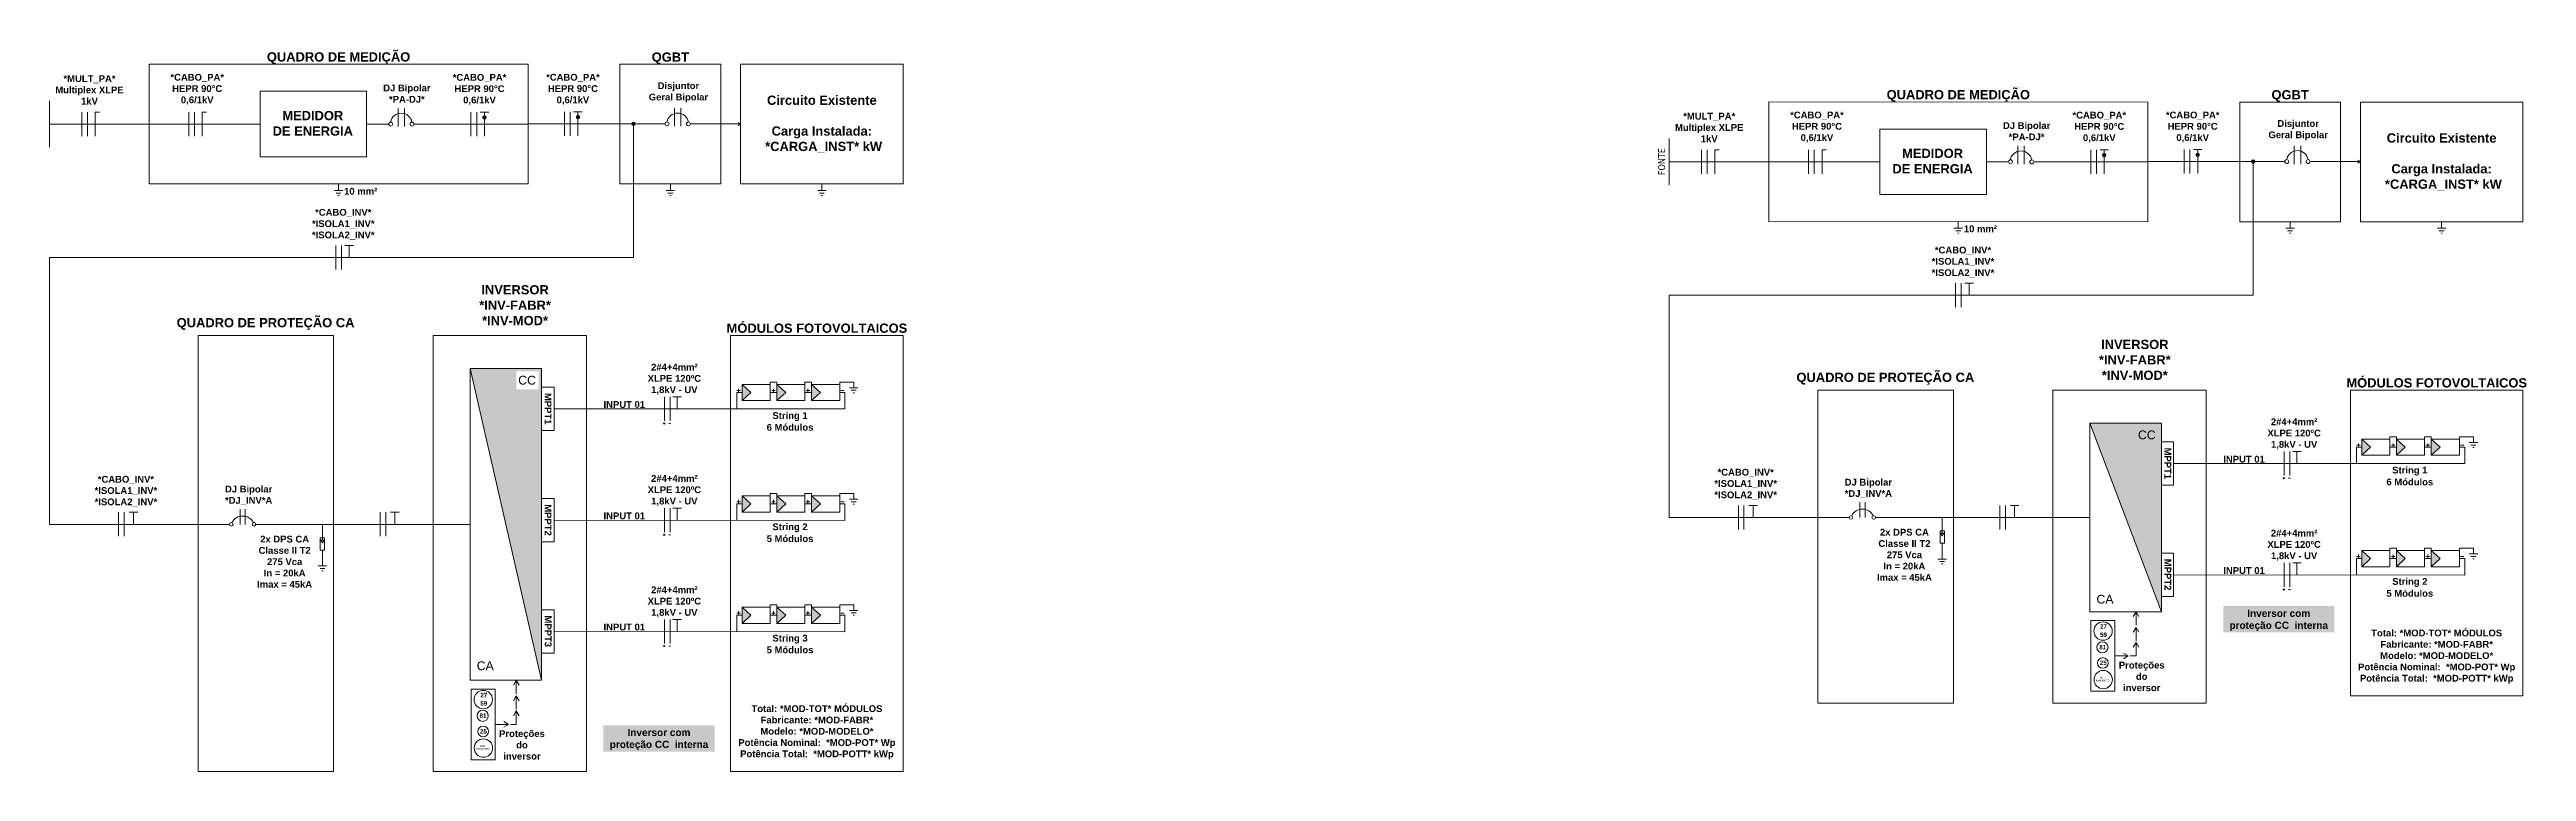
# Model space of a CAD drawing. Header units: millimetres. Extents: x 3949 to 5857, y -2161 to -943.
# Drawn here: x 4400.4 to 4573, y -1857.9 to -1807.6 of the extents above; entities that cross this region are included whole.
import ezdxf

# ---------------------------------------------------------------- set-up
doc = ezdxf.new("R2010")
doc.units = ezdxf.units.MM
doc.layers.add('DESENHO', color=7, linetype='Continuous', lineweight=0)
doc.styles.add('Annotative', font='arial.ttf')
doc.styles.add('PDF Arial', font='arial.ttf')
doc.styles.add('PDF Arial Bold', font='arialbd.ttf')
doc.styles.get("Standard").update_dxf_attribs({"font": 'arial.ttf'})

msp = doc.modelspace()

# ---------------------------------------------------------------- hatches: boundary and pattern name
at = {"layer": 'DESENHO', "lineweight": 0}
h = msp.add_hatch(color=256, dxfattribs=at)
h.dxf.hatch_style = 1
h.paths.add_polyline_path([(4430.68, -1812.21, 0.414214), (4430.56, -1812.34, 0.414214), (4430.68, -1812.46)])
h.paths.add_polyline_path([(4430.81, -1812.34, 0.414214), (4430.68, -1812.21), (4430.68, -1812.46, 0.414214)])
h = msp.add_hatch(color=256, dxfattribs=at)
h.dxf.hatch_style = 1
h.paths.add_polyline_path([(4437.2, -1812.19, 0.414214), (4437.07, -1812.31, 0.414214), (4437.2, -1812.44)])
h.paths.add_polyline_path([(4437.32, -1812.31, 0.414214), (4437.2, -1812.19), (4437.2, -1812.44, 0.414214)])
h = msp.add_hatch(color=256, dxfattribs=at)
h.dxf.hatch_style = 1
h.paths.add_polyline_path([(4441.2, -1812.78, 0.414214), (4441.07, -1812.65), (4441.07, -1812.9, 0.414214)])
h.paths.add_polyline_path([(4441.07, -1812.65, 0.414214), (4440.95, -1812.78, 0.414214), (4441.07, -1812.9)])
h = msp.add_hatch(color=256, dxfattribs=at)
h.dxf.hatch_style = 1
h.paths.add_polyline_path([(4543.59, -1814.84, 0.414214), (4543.47, -1814.96, 0.414214), (4543.59, -1815.09)])
h.paths.add_polyline_path([(4543.72, -1814.96, 0.414214), (4543.59, -1814.84), (4543.59, -1815.09, 0.414214)])
h = msp.add_hatch(color=256, dxfattribs=at)
h.dxf.hatch_style = 1
h.paths.add_polyline_path([(4550.11, -1814.82, 0.414214), (4549.98, -1814.94, 0.414214), (4550.11, -1815.07)])
h.paths.add_polyline_path([(4550.23, -1814.94, 0.414214), (4550.11, -1814.82), (4550.11, -1815.07, 0.414214)])
h = msp.add_hatch(color=256, dxfattribs=at)
h.dxf.hatch_style = 1
h.paths.add_polyline_path([(4554.11, -1815.41, 0.414214), (4553.98, -1815.28), (4553.98, -1815.53, 0.414214)])
h.paths.add_polyline_path([(4553.98, -1815.28, 0.414214), (4553.86, -1815.41, 0.414214), (4553.98, -1815.53)])
h = msp.add_hatch(color=256, dxfattribs=at)
h.dxf.hatch_style = 1
h.paths.add_polyline_path([(4434.67, -1829.83), (4429.68, -1829.83), (4434.67, -1851.55)])
h.paths.add_polyline_path([(4432.91, -1831.28), (4434.45, -1831.28), (4434.45, -1830.02), (4432.91, -1830.02)], flags=16)
h = msp.add_hatch(color=7, dxfattribs=at)
h.dxf.hatch_style = 1
h.paths.add_polyline_path([(4451.07, -1830.95), (4451.07, -1832.07), (4451.68, -1831.51)])
h.paths.add_polyline_path([(4448.64, -1830.95), (4448.64, -1832.07), (4449.25, -1831.51)])
h.paths.add_polyline_path([(4453.47, -1832.07), (4454.1, -1831.51), (4453.47, -1830.95)])
h = msp.add_hatch(color=256, dxfattribs=at)
h.dxf.hatch_style = 1
h.paths.add_polyline_path([(4547.58, -1833.63), (4542.59, -1833.63), (4547.58, -1846.78)])
h.paths.add_polyline_path([(4545.82, -1835.09), (4547.36, -1835.09), (4547.36, -1833.83), (4545.82, -1833.83)], flags=24)
h = msp.add_hatch(color=7, dxfattribs=at)
h.dxf.hatch_style = 1
h.paths.add_polyline_path([(4563.97, -1834.75), (4563.97, -1835.88), (4564.58, -1835.32)])
h.paths.add_polyline_path([(4561.55, -1834.75), (4561.55, -1835.88), (4562.16, -1835.32)])
h.paths.add_polyline_path([(4566.38, -1835.88), (4567.01, -1835.32), (4566.38, -1834.75)])
h = msp.add_hatch(color=7, dxfattribs=at)
h.dxf.hatch_style = 1
h.paths.add_polyline_path([(4451.07, -1838.7), (4451.07, -1839.83), (4451.68, -1839.27)])
h.paths.add_polyline_path([(4448.64, -1838.7), (4448.64, -1839.83), (4449.25, -1839.27)])
h.paths.add_polyline_path([(4453.47, -1839.83), (4454.1, -1839.27), (4453.47, -1838.7)])
h = msp.add_hatch(color=7, dxfattribs=at)
h.dxf.hatch_style = 1
h.paths.add_polyline_path([(4563.97, -1842.51), (4563.97, -1843.64), (4564.58, -1843.07)])
h.paths.add_polyline_path([(4561.55, -1842.51), (4561.55, -1843.64), (4562.16, -1843.07)])
h.paths.add_polyline_path([(4566.38, -1843.64), (4567.01, -1843.07), (4566.38, -1842.51)])
h = msp.add_hatch(color=7, dxfattribs=at)
h.dxf.hatch_style = 1
h.paths.add_polyline_path([(4451.07, -1846.46), (4451.07, -1847.59), (4451.68, -1847.02)])
h.paths.add_polyline_path([(4448.64, -1846.46), (4448.64, -1847.59), (4449.25, -1847.02)])
h.paths.add_polyline_path([(4453.47, -1847.59), (4454.1, -1847.02), (4453.47, -1846.46)])

# ---------------------------------------------------------------- linework, layer by layer
for p, q in [((4400.36, -1814.41), (4400.36, -1811.18)), ((4402.62, -1813.63), (4402.62, -1811.96)), ((4403.01, -1813.63), (4403.01, -1811.96)), ((4403.55, -1813.63), (4403.55, -1811.96)), ((4403.55, -1811.96), (4403.85, -1811.96)), ((4410.07, -1813.63), (4410.07, -1811.96)), ((4410.47, -1813.63), (4410.47, -1811.96)), ((4411.01, -1813.63), (4411.01, -1811.96)), ((4411.01, -1811.96), (4411.31, -1811.96)), ((4424.66, -1812.96), (4424.66, -1811.7)), ((4425.11, -1812.96), (4425.11, -1811.7)), ((4429.74, -1813.64), (4429.74, -1811.97)), ((4430.14, -1813.64), (4430.14, -1811.97)), ((4430.39, -1811.97), (4430.68, -1811.97)), ((4430.68, -1813.64), (4430.68, -1811.97)), ((4430.68, -1811.97), (4430.98, -1811.97)), ((4436.26, -1813.61), (4436.26, -1811.94)), ((4436.65, -1813.61), (4436.65, -1811.94)), ((4436.9, -1811.94), (4437.2, -1811.94)), ((4437.2, -1813.61), (4437.2, -1811.94)), ((4437.2, -1811.94), (4437.49, -1811.94)), ((4443.92, -1812.95), (4443.92, -1811.68)), ((4444.38, -1812.95), (4444.38, -1811.68)), ((4448.54, -1812.78), (4448.37, -1812.68)), ((4448.37, -1812.89), (4448.54, -1812.78)), ((4513.27, -1817.04), (4513.27, -1813.81)), ((4515.53, -1816.26), (4515.53, -1814.59)), ((4515.92, -1816.26), (4515.92, -1814.59)), ((4516.46, -1816.26), (4516.46, -1814.59)), ((4516.46, -1814.59), (4516.76, -1814.59)), ((4522.98, -1816.26), (4522.98, -1814.59)), ((4523.38, -1816.26), (4523.38, -1814.59)), ((4523.92, -1816.26), (4523.92, -1814.59)), ((4523.92, -1814.59), (4524.22, -1814.59)), ((4537.57, -1815.59), (4537.57, -1814.32)), ((4538.02, -1815.59), (4538.02, -1814.32)), ((4542.65, -1816.26), (4542.65, -1814.59)), ((4543.05, -1816.26), (4543.05, -1814.59)), ((4543.3, -1814.59), (4543.59, -1814.59)), ((4543.59, -1816.26), (4543.59, -1814.59)), ((4543.59, -1814.59), (4543.89, -1814.59)), ((4549.17, -1816.24), (4549.17, -1814.57)), ((4549.56, -1816.24), (4549.56, -1814.57)), ((4549.81, -1814.57), (4550.11, -1814.57)), ((4550.11, -1816.24), (4550.11, -1814.57)), ((4550.11, -1814.57), (4550.4, -1814.57)), ((4556.83, -1815.58), (4556.83, -1814.31)), ((4557.29, -1815.58), (4557.29, -1814.31)), ((4561.45, -1815.41), (4561.28, -1815.3)), ((4561.28, -1815.51), (4561.45, -1815.41)), ((4420.32, -1822.92), (4420.32, -1821.26)), ((4420.72, -1822.92), (4420.72, -1821.26)), ((4420.96, -1821.26), (4421.26, -1821.26)), ((4421.26, -1822.09), (4421.26, -1821.26)), ((4421.26, -1821.26), (4421.56, -1821.26)), ((4533.23, -1825.55), (4533.23, -1823.88)), ((4533.63, -1825.55), (4533.63, -1823.88)), ((4533.87, -1823.88), (4534.17, -1823.88)), ((4534.17, -1824.72), (4534.17, -1823.88)), ((4534.17, -1823.88), (4534.47, -1823.88)), ((4443.23, -1833.48), (4443.23, -1831.81)), ((4443.62, -1833.48), (4443.62, -1831.81)), ((4444.41, -1831.81), (4443.82, -1831.81)), ((4444.12, -1832.65), (4444.12, -1831.81)), ((4443.14, -1833.66), (4443.27, -1833.66)), ((4443.2, -1833.59), (4443.2, -1833.72)), ((4443.54, -1833.66), (4443.66, -1833.66)), ((4556.14, -1837.29), (4556.14, -1835.62)), ((4556.53, -1837.29), (4556.53, -1835.62)), ((4557.32, -1835.62), (4556.73, -1835.62)), ((4557.03, -1836.45), (4557.03, -1835.62)), ((4556.05, -1837.46), (4556.18, -1837.46)), ((4556.11, -1837.4), (4556.11, -1837.53)), ((4556.44, -1837.46), (4556.57, -1837.46)), ((4405.18, -1841.52), (4405.18, -1839.85)), ((4405.57, -1841.52), (4405.57, -1839.85)), ((4406.21, -1839.85), (4405.92, -1839.85)), ((4406.21, -1840.69), (4406.21, -1839.85)), ((4406.51, -1839.85), (4406.21, -1839.85)), ((4423.41, -1841.52), (4423.41, -1839.85)), ((4423.8, -1841.52), (4423.8, -1839.85)), ((4424.44, -1839.85), (4424.14, -1839.85)), ((4424.44, -1840.69), (4424.44, -1839.85)), ((4424.74, -1839.85), (4424.44, -1839.85)), ((4443.23, -1841.24), (4443.23, -1839.57)), ((4443.62, -1841.24), (4443.62, -1839.57)), ((4444.41, -1839.57), (4443.82, -1839.57)), ((4444.12, -1840.4), (4444.12, -1839.57)), ((4518.09, -1841.04), (4518.09, -1839.37)), ((4518.48, -1841.04), (4518.48, -1839.37)), ((4519.12, -1839.37), (4518.83, -1839.37)), ((4519.12, -1840.21), (4519.12, -1839.37)), ((4519.42, -1839.37), (4519.12, -1839.37)), ((4532.3, -1841.14), (4532.3, -1840.21)), ((4536.32, -1841.04), (4536.32, -1839.37)), ((4536.71, -1841.04), (4536.71, -1839.37)), ((4537.35, -1839.37), (4537.05, -1839.37)), ((4537.35, -1840.21), (4537.35, -1839.37)), ((4537.65, -1839.37), (4537.35, -1839.37)), ((4419.39, -1841.62), (4419.39, -1840.69)), ((4443.14, -1841.41), (4443.27, -1841.41)), ((4443.2, -1841.35), (4443.2, -1841.48)), ((4443.54, -1841.41), (4443.66, -1841.41)), ((4556.14, -1845.05), (4556.14, -1843.38)), ((4556.53, -1845.05), (4556.53, -1843.38)), ((4557.32, -1843.38), (4556.73, -1843.38)), ((4557.03, -1844.21), (4557.03, -1843.38)), ((4556.05, -1845.22), (4556.18, -1845.22)), ((4556.11, -1845.16), (4556.11, -1845.29)), ((4556.44, -1845.22), (4556.57, -1845.22)), ((4443.23, -1848.99), (4443.23, -1847.33)), ((4443.62, -1848.99), (4443.62, -1847.33)), ((4444.41, -1847.33), (4443.82, -1847.33)), ((4444.12, -1848.16), (4444.12, -1847.33)), ((4545.81, -1846.78), (4545.62, -1847.11)), ((4545.81, -1847.72), (4545.81, -1846.78)), ((4545.81, -1846.78), (4546.01, -1847.11)), ((4443.14, -1849.17), (4443.27, -1849.17)), ((4443.2, -1849.11), (4443.2, -1849.23)), ((4443.54, -1849.17), (4443.66, -1849.17)), ((4545.81, -1847.88), (4545.62, -1848.21)), ((4545.81, -1848.92), (4545.62, -1849.26)), ((4545.81, -1848.82), (4545.81, -1847.88)), ((4545.81, -1847.88), (4546.01, -1848.21)), ((4545.81, -1849.86), (4545.81, -1848.92)), ((4545.81, -1848.92), (4546.01, -1849.26)), ((4544.34, -1849.86), (4545.27, -1849.86)), ((4545.27, -1849.86), (4544.94, -1849.67)), ((4545.27, -1849.86), (4544.94, -1850.05)), ((4545.81, -1849.86), (4545.4, -1849.86)), ((4432.9, -1851.55), (4432.71, -1851.89)), ((4432.9, -1852.65), (4432.71, -1852.99)), ((4432.9, -1852.49), (4432.9, -1851.55)), ((4432.9, -1851.55), (4433.1, -1851.89)), ((4432.9, -1853.59), (4432.9, -1852.65)), ((4432.9, -1852.65), (4433.1, -1852.99)), ((4432.9, -1853.69), (4432.71, -1854.03)), ((4432.9, -1854.63), (4432.9, -1853.69)), ((4432.9, -1853.69), (4433.1, -1854.03)), ((4431.43, -1854.63), (4432.36, -1854.63)), ((4432.36, -1854.63), (4432.03, -1854.44)), ((4432.36, -1854.63), (4432.03, -1854.83)), ((4432.9, -1854.63), (4432.49, -1854.63))]:
    msp.add_line(p, q, dxfattribs=at)
at = {"layer": 'DESENHO', "color": 5, "lineweight": 0}
for p, q in [((4400.36, -1812.8), (4415.04, -1812.8)), ((4424.01, -1812.8), (4422.47, -1812.8)), ((4433.72, -1812.8), (4425.77, -1812.8)), ((4433.72, -1812.78), (4443.27, -1812.78)), ((4441.07, -1812.78), (4441.07, -1822.09)), ((4445.03, -1812.78), (4448.54, -1812.78)), ((4513.27, -1815.42), (4527.95, -1815.42)), ((4536.92, -1815.42), (4535.38, -1815.42)), ((4546.63, -1815.43), (4538.68, -1815.43)), ((4546.63, -1815.41), (4556.18, -1815.41)), ((4553.98, -1815.41), (4553.98, -1824.72)), ((4557.94, -1815.41), (4561.45, -1815.41)), ((4400.36, -1822.09), (4441.07, -1822.09)), ((4400.36, -1822.09), (4400.36, -1840.69)), ((4513.27, -1824.72), (4553.98, -1824.72)), ((4513.27, -1824.72), (4513.27, -1840.21)), ((4448.64, -1831.51), (4448.28, -1831.51)), ((4448.28, -1831.51), (4448.28, -1832.65)), ((4455.81, -1831.51), (4455.45, -1831.51)), ((4455.81, -1831.51), (4455.81, -1832.65)), ((4435.53, -1832.65), (4455.81, -1832.65)), ((4561.55, -1835.32), (4561.19, -1835.32)), ((4561.19, -1835.32), (4561.19, -1836.46)), ((4568.72, -1835.32), (4568.35, -1835.32)), ((4568.72, -1835.32), (4568.72, -1836.46)), ((4548.43, -1836.45), (4568.72, -1836.46)), ((4435.53, -1840.4), (4455.81, -1840.41)), ((4448.64, -1839.27), (4448.28, -1839.27)), ((4448.28, -1839.27), (4448.28, -1840.41)), ((4455.81, -1839.27), (4455.45, -1839.27)), ((4455.81, -1839.27), (4455.81, -1840.41)), ((4513.27, -1840.21), (4525.82, -1840.21)), ((4527.66, -1840.21), (4542.59, -1840.21)), ((4400.36, -1840.69), (4412.91, -1840.69)), ((4414.75, -1840.69), (4429.68, -1840.69)), ((4561.55, -1843.07), (4561.19, -1843.07)), ((4561.19, -1843.07), (4561.19, -1844.22)), ((4568.72, -1843.07), (4568.35, -1843.07)), ((4568.72, -1843.07), (4568.72, -1844.22)), ((4548.43, -1844.21), (4568.72, -1844.22)), ((4448.64, -1847.02), (4448.28, -1847.02)), ((4448.28, -1847.02), (4448.28, -1848.17)), ((4455.81, -1847.02), (4455.45, -1847.02)), ((4455.81, -1847.02), (4455.81, -1848.17)), ((4435.53, -1848.16), (4455.81, -1848.17))]:
    msp.add_line(p, q, dxfattribs=at)
at = {"layer": 'DESENHO', "color": 3, "lineweight": 0}
for p, q in [((4420.47, -1817.77), (4420.55, -1817.77)), ((4420.51, -1817.43), (4420.51, -1816.97)), ((4443.6, -1817.77), (4443.69, -1817.77)), ((4443.64, -1817.43), (4443.64, -1816.97)), ((4454.16, -1817.77), (4454.25, -1817.77)), ((4454.2, -1817.43), (4454.2, -1816.97)), ((4533.42, -1820.06), (4533.42, -1819.6)), ((4556.55, -1820.06), (4556.55, -1819.6)), ((4567.11, -1820.06), (4567.11, -1819.6)), ((4533.38, -1820.4), (4533.46, -1820.4)), ((4556.51, -1820.4), (4556.6, -1820.4)), ((4567.07, -1820.4), (4567.16, -1820.4)), ((4456.38, -1831.52), (4456.47, -1831.52)), ((4569.29, -1835.33), (4569.38, -1835.33)), ((4456.38, -1839.28), (4456.47, -1839.28)), ((4419.34, -1843.93), (4419.43, -1843.93)), ((4532.25, -1843.45), (4532.34, -1843.45)), ((4569.29, -1843.09), (4569.38, -1843.09)), ((4456.38, -1847.03), (4456.47, -1847.03))]:
    msp.add_line(p, q, dxfattribs=at)
at = {"layer": 'DESENHO', "color": 18, "lineweight": 0, "true_color": 0x000000}
for p, q in [((4419.28, -1841.79), (4419.39, -1841.97)), ((4419.28, -1841.79), (4419.5, -1841.79)), ((4419.39, -1841.62), (4419.39, -1841.79)), ((4419.39, -1841.97), (4419.5, -1841.79)), ((4532.19, -1841.3), (4532.3, -1841.49)), ((4532.19, -1841.3), (4532.41, -1841.3)), ((4532.3, -1841.14), (4532.3, -1841.3)), ((4532.3, -1841.49), (4532.41, -1841.3))]:
    msp.add_line(p, q, dxfattribs=at)
at = {"layer": 'DESENHO', "lineweight": 0}
for points in [[(4433.72, -1816.97), (4407.31, -1816.97), (4407.31, -1808.62), (4433.72, -1808.63)], [(4440.13, -1808.63), (4447.15, -1808.63), (4447.15, -1816.97), (4440.13, -1816.97)], [(4459.87, -1808.63), (4448.54, -1808.63), (4448.54, -1816.97), (4459.87, -1816.97)], [(4422.47, -1810.51), (4415.04, -1810.51), (4415.04, -1815.08), (4422.47, -1815.08)], [(4546.63, -1819.6), (4520.22, -1819.59), (4520.22, -1811.25), (4546.63, -1811.26)], [(4553.04, -1811.26), (4560.06, -1811.26), (4560.06, -1819.6), (4553.04, -1819.6)], [(4572.78, -1811.26), (4561.45, -1811.26), (4561.45, -1819.6), (4572.78, -1819.6)], [(4535.38, -1813.14), (4527.95, -1813.14), (4527.95, -1817.71), (4535.38, -1817.71)], [(4420.17, -1857.91), (4410.72, -1857.91), (4410.72, -1827.53), (4420.17, -1827.53)], [(4447.84, -1827.53), (4459.87, -1827.53), (4459.87, -1857.91), (4447.84, -1857.91)], [(4434.67, -1829.83), (4429.68, -1829.83), (4429.68, -1851.55), (4434.67, -1851.55)], [(4434.67, -1831.13), (4435.53, -1831.13), (4435.53, -1834.16), (4434.67, -1834.16)], [(4450.6, -1832.07), (4448.64, -1832.07), (4448.64, -1830.95), (4450.6, -1830.95)], [(4453.02, -1832.07), (4451.07, -1832.07), (4451.07, -1830.95), (4453.02, -1830.95)], [(4455.45, -1832.07), (4453.47, -1832.07), (4453.47, -1830.95), (4455.45, -1830.95)], [(4533.08, -1853.14), (4523.63, -1853.14), (4523.63, -1831.34), (4533.08, -1831.34)], [(4560.75, -1831.34), (4572.78, -1831.34), (4572.78, -1852.64), (4560.75, -1852.64)], [(4547.58, -1833.63), (4542.59, -1833.63), (4542.59, -1846.78), (4547.58, -1846.78)], [(4547.58, -1834.94), (4548.43, -1834.94), (4548.43, -1837.97), (4547.58, -1837.97)], [(4563.51, -1835.88), (4561.55, -1835.88), (4561.55, -1834.75), (4563.51, -1834.75)], [(4565.93, -1835.88), (4563.97, -1835.88), (4563.97, -1834.75), (4565.93, -1834.75)], [(4568.35, -1835.88), (4566.38, -1835.88), (4566.38, -1834.75), (4568.35, -1834.75)], [(4450.6, -1839.83), (4448.64, -1839.83), (4448.64, -1838.7), (4450.6, -1838.7)], [(4453.02, -1839.83), (4451.07, -1839.83), (4451.07, -1838.7), (4453.02, -1838.7)], [(4455.45, -1839.83), (4453.47, -1839.83), (4453.47, -1838.7), (4455.45, -1838.7)], [(4434.67, -1838.89), (4435.53, -1838.89), (4435.53, -1841.91), (4434.67, -1841.91)], [(4547.58, -1842.7), (4548.43, -1842.7), (4548.43, -1845.72), (4547.58, -1845.72)], [(4563.51, -1843.64), (4561.55, -1843.64), (4561.55, -1842.51), (4563.51, -1842.51)], [(4565.93, -1843.64), (4563.97, -1843.64), (4563.97, -1842.51), (4565.93, -1842.51)], [(4568.35, -1843.64), (4566.38, -1843.64), (4566.38, -1842.51), (4568.35, -1842.51)], [(4434.67, -1846.65), (4435.53, -1846.65), (4435.53, -1849.67), (4434.67, -1849.67)], [(4450.6, -1847.59), (4448.64, -1847.59), (4448.64, -1846.46), (4450.6, -1846.46)], [(4453.02, -1847.59), (4451.07, -1847.59), (4451.07, -1846.46), (4453.02, -1846.46)], [(4455.45, -1847.59), (4453.47, -1847.59), (4453.47, -1846.46), (4455.45, -1846.46)], [(4544.34, -1847.39), (4542.67, -1847.39), (4542.67, -1852.32), (4544.34, -1852.32)], [(4431.43, -1852.17), (4429.76, -1852.17), (4429.76, -1857.09), (4431.43, -1857.09)]]:
    msp.add_lwpolyline(points, close=True, dxfattribs=at)
at = {"layer": 'DESENHO', "color": 3, "lineweight": 0}
for points in [[(4420.22, -1817.43), (4420.51, -1817.43), (4420.81, -1817.43)], [(4420.34, -1817.6), (4420.51, -1817.6), (4420.68, -1817.6)], [(4443.35, -1817.43), (4443.64, -1817.43), (4443.94, -1817.43)], [(4443.47, -1817.6), (4443.64, -1817.6), (4443.81, -1817.6)], [(4453.91, -1817.43), (4454.2, -1817.43), (4454.5, -1817.43)], [(4454.03, -1817.6), (4454.2, -1817.6), (4454.37, -1817.6)], [(4533.12, -1820.06), (4533.42, -1820.06), (4533.72, -1820.06)], [(4533.25, -1820.23), (4533.42, -1820.23), (4533.59, -1820.23)], [(4556.26, -1820.06), (4556.55, -1820.06), (4556.85, -1820.06)], [(4556.38, -1820.23), (4556.55, -1820.23), (4556.72, -1820.23)], [(4566.82, -1820.06), (4567.11, -1820.06), (4567.41, -1820.06)], [(4566.94, -1820.23), (4567.11, -1820.23), (4567.28, -1820.23)], [(4451.07, -1830.95), (4451.07, -1830.79), (4450.6, -1830.79), (4450.6, -1830.95)], [(4451.07, -1830.95), (4451.07, -1830.79), (4450.6, -1830.79), (4450.6, -1830.95)], [(4453.47, -1830.95), (4453.47, -1830.79), (4453.02, -1830.79), (4453.02, -1830.95)], [(4455.45, -1830.79), (4455.45, -1830.79), (4456.42, -1830.79), (4456.42, -1831.18)], [(4455.45, -1830.79), (4455.45, -1830.79), (4455.45, -1830.79), (4455.45, -1830.95)], [(4456.13, -1831.18), (4456.42, -1831.18), (4456.72, -1831.18)], [(4456.25, -1831.35), (4456.42, -1831.35), (4456.59, -1831.35)], [(4563.97, -1834.75), (4563.97, -1834.6), (4563.51, -1834.6), (4563.51, -1834.75)], [(4563.97, -1834.75), (4563.97, -1834.6), (4563.51, -1834.6), (4563.51, -1834.75)], [(4566.38, -1834.75), (4566.38, -1834.6), (4565.93, -1834.6), (4565.93, -1834.75)], [(4568.35, -1834.6), (4568.35, -1834.6), (4569.33, -1834.6), (4569.33, -1834.99)], [(4568.35, -1834.6), (4568.35, -1834.6), (4568.35, -1834.6), (4568.35, -1834.75)], [(4569.04, -1834.99), (4569.33, -1834.99), (4569.63, -1834.99)], [(4569.16, -1835.16), (4569.33, -1835.16), (4569.5, -1835.16)], [(4451.07, -1838.7), (4451.07, -1838.55), (4450.6, -1838.55), (4450.6, -1838.7)], [(4451.07, -1838.7), (4451.07, -1838.55), (4450.6, -1838.55), (4450.6, -1838.7)], [(4453.47, -1838.7), (4453.47, -1838.55), (4453.02, -1838.55), (4453.02, -1838.7)], [(4455.45, -1838.55), (4455.45, -1838.55), (4456.42, -1838.55), (4456.42, -1838.94)], [(4455.45, -1838.55), (4455.45, -1838.55), (4455.45, -1838.55), (4455.45, -1838.7)], [(4456.13, -1838.94), (4456.42, -1838.94), (4456.72, -1838.94)], [(4456.25, -1839.11), (4456.42, -1839.11), (4456.59, -1839.11)], [(4419.09, -1843.59), (4419.39, -1843.59), (4419.68, -1843.59)], [(4419.22, -1843.76), (4419.39, -1843.76), (4419.56, -1843.76)], [(4532, -1843.11), (4532.3, -1843.11), (4532.59, -1843.11)], [(4532.13, -1843.28), (4532.3, -1843.28), (4532.47, -1843.28)], [(4563.97, -1842.51), (4563.97, -1842.36), (4563.51, -1842.36), (4563.51, -1842.51)], [(4563.97, -1842.51), (4563.97, -1842.36), (4563.51, -1842.36), (4563.51, -1842.51)], [(4566.38, -1842.51), (4566.38, -1842.36), (4565.93, -1842.36), (4565.93, -1842.51)], [(4568.35, -1842.36), (4568.35, -1842.36), (4569.33, -1842.36), (4569.33, -1842.75)], [(4568.35, -1842.36), (4568.35, -1842.36), (4568.35, -1842.36), (4568.35, -1842.51)], [(4569.04, -1842.75), (4569.33, -1842.75), (4569.63, -1842.75)], [(4569.16, -1842.92), (4569.33, -1842.92), (4569.5, -1842.92)], [(4451.07, -1846.46), (4451.07, -1846.3), (4450.6, -1846.3), (4450.6, -1846.46)], [(4451.07, -1846.46), (4451.07, -1846.3), (4450.6, -1846.3), (4450.6, -1846.46)], [(4453.47, -1846.46), (4453.47, -1846.3), (4453.02, -1846.3), (4453.02, -1846.46)], [(4455.45, -1846.3), (4455.45, -1846.3), (4456.42, -1846.3), (4456.42, -1846.69)], [(4455.45, -1846.3), (4455.45, -1846.3), (4455.45, -1846.3), (4455.45, -1846.46)], [(4456.13, -1846.69), (4456.42, -1846.69), (4456.72, -1846.69)], [(4456.25, -1846.86), (4456.42, -1846.86), (4456.59, -1846.86)]]:
    msp.add_lwpolyline(points, dxfattribs=at)
at = {"layer": 'DESENHO'}
for points in [[(4427.11, -1827.53), (4437.8, -1827.53), (4437.8, -1857.91), (4427.11, -1857.91)], [(4540.02, -1831.34), (4550.71, -1831.34), (4550.71, -1853.14), (4540.02, -1853.14)]]:
    msp.add_lwpolyline(points, close=True, dxfattribs=at)
at = {"layer": 'DESENHO', "lineweight": 0}
for points in [[(4434.67, -1851.55), (4429.68, -1829.83), (4429.68, -1851.55)], [(4448.28, -1831.37), (4448.52, -1831.37)], [(4448.4, -1831.24), (4448.4, -1831.5)], [(4450.71, -1831.37), (4450.95, -1831.37)], [(4450.83, -1831.24), (4450.83, -1831.5)], [(4453.11, -1831.37), (4453.36, -1831.37)], [(4453.23, -1831.24), (4453.23, -1831.5)], [(4455.52, -1831.37), (4455.76, -1831.37)], [(4547.58, -1846.78), (4542.59, -1833.63), (4542.59, -1846.78)], [(4561.19, -1835.18), (4561.43, -1835.18)], [(4561.31, -1835.05), (4561.31, -1835.31)], [(4563.62, -1835.18), (4563.86, -1835.18)], [(4563.74, -1835.05), (4563.74, -1835.31)], [(4566.02, -1835.18), (4566.27, -1835.18)], [(4566.14, -1835.05), (4566.14, -1835.31)], [(4568.43, -1835.18), (4568.67, -1835.18)], [(4448.28, -1839.13), (4448.52, -1839.13)], [(4448.4, -1838.99), (4448.4, -1839.26)], [(4450.71, -1839.13), (4450.95, -1839.13)], [(4450.83, -1838.99), (4450.83, -1839.26)], [(4453.11, -1839.13), (4453.36, -1839.13)], [(4453.23, -1838.99), (4453.23, -1839.26)], [(4455.52, -1839.13), (4455.76, -1839.13)], [(4532.3, -1842.01), (4532.3, -1843.11)], [(4419.39, -1842.49), (4419.39, -1843.59)], [(4561.19, -1842.93), (4561.43, -1842.93)], [(4561.31, -1842.8), (4561.31, -1843.07)], [(4563.62, -1842.93), (4563.86, -1842.93)], [(4563.74, -1842.8), (4563.74, -1843.07)], [(4566.02, -1842.93), (4566.27, -1842.93)], [(4566.14, -1842.8), (4566.14, -1843.07)], [(4568.43, -1842.93), (4568.67, -1842.93)], [(4448.28, -1846.88), (4448.52, -1846.88)], [(4448.4, -1846.75), (4448.4, -1847.01)], [(4450.71, -1846.88), (4450.95, -1846.88)], [(4450.83, -1846.75), (4450.83, -1847.01)], [(4453.11, -1846.88), (4453.36, -1846.88)], [(4453.23, -1846.75), (4453.23, -1847.01)], [(4455.52, -1846.88), (4455.76, -1846.88)]]:
    msp.add_lwpolyline(points, dxfattribs=at)
at = {"layer": 'DESENHO', "color": 18, "lineweight": 0, "true_color": 0x000000}
for points in [[(4448.64, -1832.07), (4449.25, -1831.51), (4448.64, -1830.95)], [(4451.07, -1832.07), (4451.68, -1831.51), (4451.07, -1830.95)], [(4453.47, -1832.07), (4454.1, -1831.51), (4453.47, -1830.95)], [(4561.55, -1835.88), (4562.16, -1835.32), (4561.55, -1834.75)], [(4563.97, -1835.88), (4564.58, -1835.32), (4563.97, -1834.75)], [(4566.38, -1835.88), (4567.01, -1835.32), (4566.38, -1834.75)], [(4448.64, -1839.83), (4449.25, -1839.27), (4448.64, -1838.7)], [(4451.07, -1839.83), (4451.68, -1839.27), (4451.07, -1838.7)], [(4453.47, -1839.83), (4454.1, -1839.27), (4453.47, -1838.7)], [(4561.55, -1843.64), (4562.16, -1843.07), (4561.55, -1842.51)], [(4563.97, -1843.64), (4564.58, -1843.07), (4563.97, -1842.51)], [(4566.38, -1843.64), (4567.01, -1843.07), (4566.38, -1842.51)], [(4448.64, -1847.59), (4449.25, -1847.02), (4448.64, -1846.46)], [(4451.07, -1847.59), (4451.68, -1847.02), (4451.07, -1846.46)], [(4453.47, -1847.59), (4454.1, -1847.02), (4453.47, -1846.46)]]:
    msp.add_lwpolyline(points, dxfattribs=at)
at = {"layer": 'DESENHO', "color": 5, "lineweight": 0}
for points in [[(4450.6, -1831.51), (4451.07, -1831.51)], [(4453.02, -1831.51), (4453.47, -1831.51)], [(4563.51, -1835.32), (4563.97, -1835.32)], [(4565.93, -1835.32), (4566.38, -1835.32)], [(4450.6, -1839.27), (4451.07, -1839.27)], [(4453.02, -1839.27), (4453.47, -1839.27)], [(4563.51, -1843.07), (4563.97, -1843.07)], [(4565.93, -1843.07), (4566.38, -1843.07)], [(4450.6, -1847.02), (4451.07, -1847.02)], [(4453.02, -1847.02), (4453.47, -1847.02)]]:
    msp.add_lwpolyline(points, dxfattribs=at)
at = {"layer": 'DESENHO', "color": 7, "lineweight": 0}
for points in [[(4413.65, -1839.62), (4413.65, -1840.69)], [(4414.01, -1839.62), (4414.01, -1840.69)], [(4526.56, -1839.14), (4526.56, -1840.21)], [(4526.92, -1839.14), (4526.92, -1840.21)]]:
    msp.add_lwpolyline(points, dxfattribs=at)
at = {"layer": 'DESENHO', "color": 0, "lineweight": 0}
for points in [[(4419.54, -1841.62), (4419.54, -1842.49), (4419.24, -1842.49), (4419.24, -1841.62)], [(4532.45, -1841.14), (4532.45, -1842.01), (4532.15, -1842.01), (4532.15, -1841.14)]]:
    msp.add_lwpolyline(points, close=True, dxfattribs=at)
at = {"layer": 'DESENHO', "lineweight": 0}
for centre, radius in [((4424.15, -1812.8), 0.137), ((4425.63, -1812.8), 0.137), ((4430.68, -1812.34), 0.125), ((4437.2, -1812.31), 0.125), ((4441.07, -1812.78), 0.125), ((4443.41, -1812.78), 0.137), ((4444.9, -1812.78), 0.137), ((4537.06, -1815.42), 0.137), ((4538.54, -1815.43), 0.137), ((4543.59, -1814.96), 0.125), ((4550.11, -1814.94), 0.125), ((4553.98, -1815.41), 0.125), ((4556.32, -1815.41), 0.137), ((4557.81, -1815.41), 0.137), ((4543.51, -1848.13), 0.641), ((4543.47, -1849.26), 0.392), ((4543.52, -1851.51), 0.639), ((4543.5, -1850.35), 0.372), ((4430.6, -1852.9), 0.641), ((4430.56, -1854.03), 0.392), ((4430.61, -1856.28), 0.639), ((4430.59, -1855.12), 0.372)]:
    msp.add_circle(centre, radius, dxfattribs=at)
at = {"layer": 'DESENHO', "color": 7, "lineweight": 0}
for centre in [(4413.03, -1840.69), (4414.62, -1840.69), (4525.94, -1840.21), (4527.53, -1840.21)]:
    msp.add_circle(centre, 0.125, dxfattribs=at)
at = {"layer": 'DESENHO', "lineweight": 0}
for centre in [(4424.88, -1812.8), (4444.15, -1812.79), (4537.79, -1815.43), (4557.06, -1815.41)]:
    msp.add_arc(centre, 0.763, 10.5429, 169.0988, dxfattribs=at)
at = {"layer": 'DESENHO', "color": 7, "lineweight": 0}
for centre in [(4413.83, -1840.96), (4526.74, -1840.48)]:
    msp.add_arc(centre, 0.852, 28.3222, 151.6778, dxfattribs=at)

# ---------------------------------------------------------------- texts
at = {"layer": 'DESENHO', "lineweight": 0, "attachment_point": 9, "style": 'PDF Arial'}
for s, width, gutter_width, heights, insert, char_height in [('\\pxqc;{\\fArial|b1|i0|c0|p34;QUADRO DE MEDIÇÃO}', 26.4135, 18.41, [2.49], (4433.72, -1808.63), 0.644), ('\\pxqc;{\\fArial|b1|i0|c0|p34;*CABO_PA*\\PHEPR 90°C\\P0,6/1kV}', 5.8423, 12.5, [2.86], (4413.58, -1811.45), 0.4723), ('\\pxqc;{\\fArial|b1|i0|c0|p34;*CABO_PA*\\PHEPR 90°C\\P0,6/1kV}', 5.8423, 12.5, [2.86], (4433.26, -1811.46), 0.4723), ('\\pxqc;{\\fArial|b1|i0|c0|p34;*CABO_PA*\\PHEPR 90°C\\P0,6/1kV}', 5.8423, 12.5, [2.86], (4439.77, -1811.45), 0.4723), ('\\pxqc;{\\fArial|b1|i0|c0|p34;QGBT}', 7.0002, 25.9, [0.713], (4447.14, -1808.63), 0.644), ('\\pxqc;{\\fArial|b1|i0|c0|p34;QUADRO DE MEDIÇÃO}', 26.4135, 18.41, [2.49], (4546.63, -1811.26), 0.644), ('\\pxqc;{\\fArial|b1|i0|c0|p34;QGBT}', 7.0002, 25.9, [0.713], (4560.05, -1811.26), 0.644), ('\\pxqc;{\\fArial|b1|i0|c0|p34;*CABO_PA*\\PHEPR 90°C\\P0,6/1kV}', 5.8423, 12.5, [2.86], (4526.49, -1814.08), 0.4723), ('\\pxqc;{\\fArial|b1|i0|c0|p34;*CABO_PA*\\PHEPR 90°C\\P0,6/1kV}', 5.8423, 12.5, [2.86], (4546.17, -1814.09), 0.4723), ('\\pxqc;{\\fArial|b1|i0|c0|p34;*CABO_PA*\\PHEPR 90°C\\P0,6/1kV}', 5.8423, 12.5, [2.86], (4552.68, -1814.08), 0.4723), ('\\pxqc;{\\fArial|b1|i0|c0|p34;QUADRO DE PROTEÇÃO CA}', 11.7697, 3.95, [2.7], (4421.31, -1827.15), 0.644), ('\\pxqc;{\\fArial|b1|i0|c0|p34;MÓDULOS FOTOVOLTAICOS}', 12.0219, 3.95, [7.51], (4459.87, -1827.35), 0.644), ('\\pxqc;{\\fArial|b1|i0|c0|p34;2#4+4mm²\\PXLPE 120ºC\\P1,8kV - UV}', 6.7378, 12.5, [3.19], (4447.29, -1831.65), 0.4723), ('\\pxqc;{\\fArial|b1|i0|c0|p34;QUADRO DE PROTEÇÃO CA}', 11.7697, 3.95, [2.7], (4534.22, -1830.96), 0.644), ('\\pxqc;{\\fArial|b1|i0|c0|p34;MÓDULOS FOTOVOLTAICOS}', 12.0219, 3.95, [7.51], (4572.78, -1831.16), 0.644), ('\\pxqc;{\\fArial|b1|i0|c0|p34;2#4+4mm²\\PXLPE 120ºC\\P1,8kV - UV}', 6.7378, 12.5, [3.19], (4560.2, -1835.46), 0.4723), ('\\pxqc;{\\fArial|b1|i0|c0|p34;2#4+4mm²\\PXLPE 120ºC\\P1,8kV - UV}', 6.7378, 12.5, [3.19], (4447.29, -1839.41), 0.4723), ('\\pxqc;{\\fArial|b1|i0|c0|p34;2x DPS CA\\PClasse II T2\\P275 Vca\\PIn = 20kA\\PImax = 45kA}', 3.9314, 12.5, [0], (4418.72, -1845.11), 0.4723), ('\\pxqc;{\\fArial|b1|i0|c0|p34;2x DPS CA\\PClasse II T2\\P275 Vca\\PIn = 20kA\\PImax = 45kA}', 3.9314, 12.5, [0], (4531.63, -1844.63), 0.4723), ('\\pxqc;{\\fArial|b1|i0|c0|p34;2#4+4mm²\\PXLPE 120ºC\\P1,8kV - UV}', 6.7378, 12.5, [3.19], (4560.2, -1843.22), 0.4723), ('\\pxqc;{\\fArial|b1|i0|c0|p34;2#4+4mm²\\PXLPE 120ºC\\P1,8kV - UV}', 6.7378, 12.5, [3.19], (4447.29, -1847.17), 0.4723), ('\\pxqc;{\\fArial|b1|i0|c0|p34;Proteções \\Pdo inversor}', 1.5658, 12.5, [0], (4546.99, -1852.32), 0.4723), ('\\pxqc;{\\fArial|b1|i0|c0|p34;Proteções \\Pdo inversor}', 1.5658, 12.5, [0], (4434.08, -1857.09), 0.4723)]:
    msp.add_mtext_dynamic_manual_height_columns(s, width=width, gutter_width=gutter_width, heights=heights, dxfattribs=dict(at, insert=insert, char_height=char_height))
at = {"layer": 'DESENHO', "lineweight": 0}
for s, insert, char_height, width, attachment_point, style in [('\\pxqc;{\\fArial|b1|i0|c0|p34;*MULT_PA*\\PMultiplex XLPE \\P1kV }', (4398.92, -1809.39), 0.4723, 8.4579, 1, 'PDF Arial'), ('\\pxqc;{\\fArial|b1|i0|c0|p34;DJ Bipolar *PA-DJ*}', (4427.97, -1811.31), 0.4723, 5.3936, 9, 'PDF Arial'), ('\\pxqc;{\\fArial|b1|i0|c0|p34;Disjuntor \\PGeral Bipolar}', (4447.22, -1811.29), 0.4723, 6.0339, 9, 'PDF Arial'), ('\\pxqc;{\\fArial|b1|i0|c0|p34;Circuito Existente\\P\\PCarga Instalada:\\P *CARGA_INST* kW }', (4454.2, -1812.8), 0.644, 11.3255, 5, 'PDF Arial'), ('\\pxqc;{\\fArial|b1|i0|c0|p34;MEDIDOR DE ENERGIA}', (4421.58, -1813.61), 0.644, 5.7279, 9, 'PDF Arial'), ('\\pxqc;{\\fArial|b1|i0|c0|p34;*MULT_PA*\\PMultiplex XLPE \\P1kV }', (4511.83, -1812.01), 0.4723, 8.4579, 1, 'PDF Arial'), ('\\pxqc;{\\fArial|b1|i0|c0|p34;DJ Bipolar *PA-DJ*}', (4540.88, -1813.93), 0.4723, 5.3936, 9, 'PDF Arial'), ('\\pxqc;{\\fArial|b1|i0|c0|p34;Disjuntor \\PGeral Bipolar}', (4560.13, -1813.92), 0.4723, 6.0339, 9, 'PDF Arial'), ('\\pxqc;{\\fArial|b1|i0|c0|p34;MEDIDOR DE ENERGIA}', (4534.49, -1816.24), 0.644, 5.7279, 9, 'PDF Arial'), ('\\pxqc;{\\fArial|b1|i0|c0|p34;Circuito Existente\\P\\PCarga Instalada:\\P *CARGA_INST* kW }', (4567.11, -1815.43), 0.644, 11.3255, 5, 'PDF Arial'), ('\\pxqc;{\\fArial|b1|i0|c0|p34;INVERSOR\\P*INV-FABR*\\P*INV-MOD*}', (4427.57, -1826.82), 0.644, 10.4912, 7, 'PDF Arial'), ('\\pxqc;{\\fArial|b1|i0|c0|p34;INVERSOR\\P*INV-FABR*\\P*INV-MOD*}', (4540.48, -1830.63), 0.644, 10.4912, 7, 'PDF Arial'), ('\\pxqc;{\\fArial|b1|i0|c0|p34;INPUT 01}', (4443.02, -1832.58), 0.4723, 5.1794, 9, 'PDF Arial'), ('\\pxqc;{\\fArial|b1|i0|c0|p34;6 Módulos}', (4454.48, -1834.17), 0.4723, 4.9896, 9, 'PDF Arial'), ('\\pxqc;{\\fArial|b1|i0|c0|p34;String 1}', (4454.48, -1833.49), 0.4723, 4.9896, 9, 'PDF Arial'), ('\\pxqc;{\\fArial|b1|i0|c0|p34;INPUT 01}', (4555.93, -1836.39), 0.4723, 5.1794, 9, 'PDF Arial'), ('\\pxqc;{\\fArial|b1|i0|c0|p34;String 1}', (4567.39, -1837.29), 0.4723, 4.9896, 9, 'PDF Arial'), ('\\pxqc;{\\fArial|b1|i0|c0|p34;DJ Bipolar *DJ_INV*A}', (4417.26, -1839.34), 0.4723, 6.0339, 9, 'PDF Arial'), ('\\pxqc;{\\fArial|b1|i0|c0|p34;DJ Bipolar *DJ_INV*A}', (4530.17, -1838.86), 0.4723, 6.0339, 9, 'PDF Arial'), ('\\pxqc;{\\fArial|b1|i0|c0|p34;6 Módulos}', (4567.39, -1837.98), 0.4723, 4.9896, 9, 'PDF Arial'), ('\\pxqc;{\\fArial|b1|i0|c0|p34;INPUT 01}', (4443.02, -1840.34), 0.4723, 5.1794, 9, 'PDF Arial'), ('\\pxqc;{\\fArial|b1|i0|c0|p34;5 Módulos}', (4454.48, -1841.93), 0.4723, 4.9896, 9, 'PDF Arial'), ('\\pxqc;{\\fArial|b1|i0|c0|p34;String 2}', (4454.48, -1841.24), 0.4723, 4.9896, 9, 'PDF Arial'), ('\\pxqc;{\\fArial|b1|i0|c0|p34;INPUT 01}', (4555.93, -1844.15), 0.4723, 5.1794, 9, 'PDF Arial'), ('\\pxqc;{\\fArial|b1|i0|c0|p34;5 Módulos}', (4567.39, -1845.74), 0.4723, 4.9896, 9, 'PDF Arial'), ('\\pxqc;{\\fArial|b1|i0|c0|p34;String 2}', (4567.39, -1845.05), 0.4723, 4.9896, 9, 'PDF Arial'), ('\\pxqc;{\\fArial|b1|i0|c0|p34;INPUT 01}', (4443.02, -1848.09), 0.4723, 5.1794, 9, 'PDF Arial'), ('\\pxqc;{\\fArial|b1|i0|c0|p34;5 Módulos}', (4454.48, -1849.68), 0.4723, 4.9896, 9, 'PDF Arial'), ('\\pxqc;{\\fArial|b1|i0|c0|p34;String 3}', (4454.48, -1849), 0.4723, 4.9896, 9, 'PDF Arial'), ('\\pxqc,t12;{\\fArial|b1|i0|c0|p34;Total: *MOD-TOT* MÓDULOS \\P\\ptz;Fabricante: *MOD-FABR*\\PModelo: *MOD-MODELO*\\PPotência Nominal:  *MOD-POT* Wp\\PPotência Total:  *MOD-POTT* kWp}', (4572.78, -1851.79), 0.4723, 12.0219, 9, 'Annotative'), ('\\pxqc,t12;{\\fArial|b1|i0|c0|p34;Total: *MOD-TOT* MÓDULOS \\P\\ptz;Fabricante: *MOD-FABR*\\PModelo: *MOD-MODELO*\\PPotência Nominal:  *MOD-POT* Wp\\PPotência Total:  *MOD-POTT* kWp}', (4459.87, -1857.06), 0.4723, 12.0219, 9, 'Annotative')]:
    msp.add_mtext(s, dxfattribs=dict(at, insert=insert, char_height=char_height, width=width, attachment_point=attachment_point, style=style))
at = {"layer": 'DESENHO', "lineweight": 0, "insert": (4512.74, -1816.35), "char_height": 0.4733, "attachment_point": 4, "rotation": 90}
msp.add_mtext('{\\fTahoma|b0|i0|c0|p34;FONTE}', dxfattribs=at)
at = {"layer": 'DESENHO', "color": 3, "lineweight": 0, "char_height": 0.4723, "width": 5.3936, "attachment_point": 9, "style": 'PDF Arial'}
for insert in [(4424.75, -1817.72), (4537.66, -1820.34)]:
    msp.add_mtext('\\pxqc;{\\fArial|b1|i0|c0|p34;10 mm²}', dxfattribs=dict(at, insert=insert))
at = {"layer": 'DESENHO', "char_height": 0.4723, "width": 3.9997, "attachment_point": 1, "style": 'PDF Arial Bold'}
for insert in [(4418.84, -1818.71), (4531.75, -1821.34), (4516.6, -1836.82), (4403.69, -1837.31)]:
    msp.add_mtext('\\pxqc;*CABO_INV*\\P*ISOLA1_INV*\\P*ISOLA2_INV*', dxfattribs=dict(at, insert=insert))
at = {"layer": 'DESENHO', "lineweight": 0, "char_height": 0.612, "attachment_point": 9, "style": 'PDF Arial'}
for s, insert in [('CC', (4434.27, -1830.96)), ('CC', (4547.18, -1834.77)), ('CA', (4544.24, -1846.22)), ('CA', (4431.33, -1850.86))]:
    msp.add_mtext(s, dxfattribs=dict(at, insert=insert))
at = {"layer": 'DESENHO', "lineweight": 0, "char_height": 0.4723, "attachment_point": 9, "rotation": 270, "style": 'PDF Arial'}
for s, insert in [('\\pxi4.60266;{\\fArial|b1|i0|c0|p34;MPPT1}', (4434.88, -1833.73)), ('\\pxi4.60266;{\\fArial|b1|i0|c0|p34;MPPT1}', (4547.79, -1837.54)), ('\\pxi4.60266;{\\fArial|b1|i0|c0|p34;MPPT2}', (4434.88, -1841.49)), ('\\pxi4.60266;{\\fArial|b1|i0|c0|p34;MPPT2}', (4547.79, -1845.29)), ('\\pxi4.60266;{\\fArial|b1|i0|c0|p34;MPPT3}', (4434.88, -1849.24))]:
    msp.add_mtext_dynamic_manual_height_columns(s, width=5.1362, gutter_width=27.45, heights=[1.38], dxfattribs=dict(at, insert=insert))
at = {"layer": 'DESENHO', "char_height": 0.5, "attachment_point": 1, "style": 'PDF Arial', "bg_fill": 1, "box_fill_scale": 1.5, "bg_fill_color": 1, "bg_fill_transparency": 0}
for insert in [(4552.14, -1846.64), (4439.23, -1854.94)]:
    msp.add_mtext_dynamic_manual_height_columns('\\pxqc;{\\fArial|b1|i0|c0|p34;\\C255;\\c16777215;Inversor com proteção CC  interna}', width=7.2381, gutter_width=55.22, heights=[0], dxfattribs=dict(at, insert=insert))
at = {"layer": 'DESENHO', "lineweight": 0, "char_height": 0.3104, "attachment_point": 3}
for s, width, heights, insert in [('\\pxql;{\\fArial|b1|i0|c0|p34;81}', 3.9314, [0.102], (4547.18, -1849.09)), ('\\pxql;{\\fArial|b1|i0|c0|p34;59}', 3.9314, [0.102], (4547.23, -1848.23)), ('\\pxql;{\\fArial|b1|i0|c0|p34;27}', 3.9314, [0.102], (4547.23, -1847.65)), ('\\pxql;{\\fArial|b1|i0|c0|p34;25}', 3.9314, [0.102], (4547.21, -1850.18)), ('\\pxql;{\\fArial|b1|i0|c0|p34;27}', 3.9314, [0.102], (4434.33, -1852.43)), ('\\pxqc;{\\H0.375x;ANTI-\\PILHAMENTO}', 1.9438, [0.999], (4544.46, -1851.32)), ('\\pxql;{\\fArial|b1|i0|c0|p34;81}', 3.9314, [0.102], (4434.27, -1853.86)), ('\\pxql;{\\fArial|b1|i0|c0|p34;59}', 3.9314, [0.102], (4434.32, -1853.01)), ('\\pxqc;{\\H0.375x;ANTI-\\PILHAMENTO}', 1.9438, [0.999], (4431.55, -1856.09)), ('\\pxql;{\\fArial|b1|i0|c0|p34;25}', 3.9314, [0.102], (4434.3, -1854.96))]:
    msp.add_mtext_dynamic_manual_height_columns(s, width=width, gutter_width=12.5, heights=heights, dxfattribs=dict(at, insert=insert))

doc.saveas('drawing.dxf')
